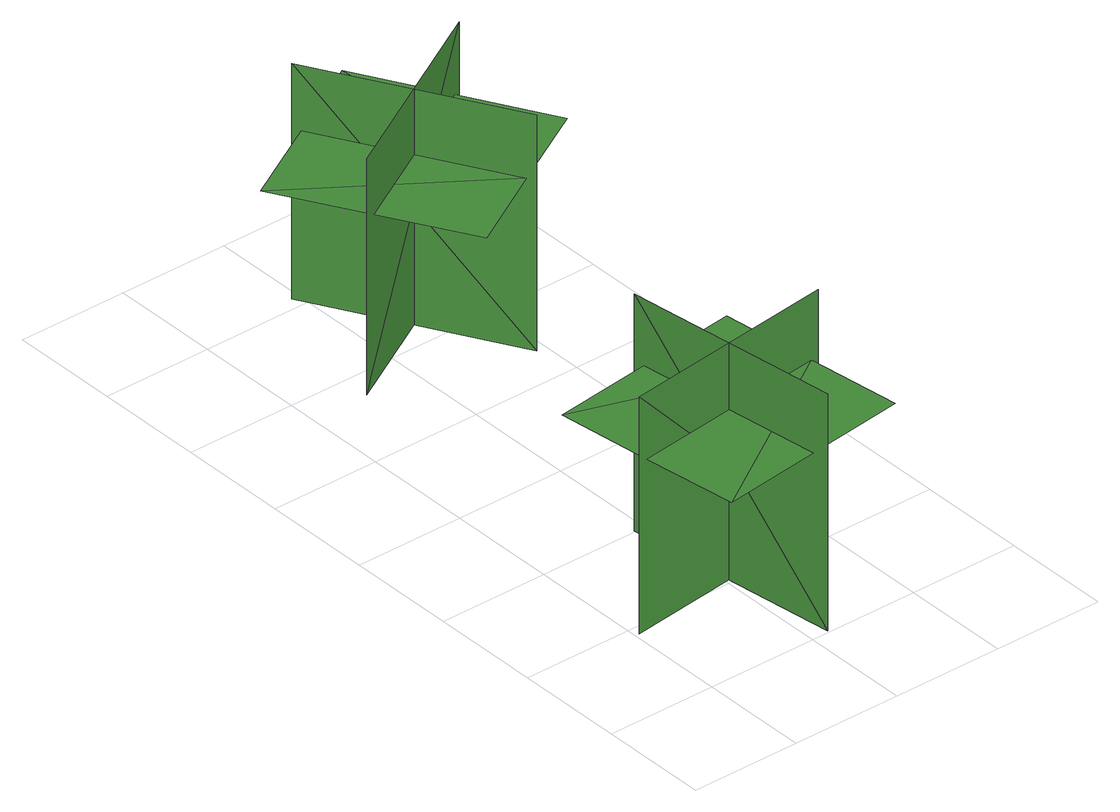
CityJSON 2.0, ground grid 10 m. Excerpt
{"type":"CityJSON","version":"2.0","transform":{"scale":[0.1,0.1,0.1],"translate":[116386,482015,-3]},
"CityObjects":{
"tree1":{"type":"SolitaryVegetationObject","geometry":[{"type":"MultiSurface","lod":"1","boundaries":[[[0,1,2]],[[0,2,3]],[[4,5,6]],[[4,6,7]],[[8,9,10]],[[8,10,11]],[[8,11,12]],[[8,12,13]]]}]},
"tree2":{"type":"SolitaryVegetationObject","geometry":[{"type":"MultiSurface","lod":"1","boundaries":[[[14,15,16]],[[14,16,17]],[[18,19,20]],[[18,20,21]],[[22,23,24]],[[22,24,25]],[[22,25,26]],[[22,26,27]]]}]}
},
"vertices":[
[117,2,0],[91,201,0],[91,201,218],[117,2,218],[203,116,0],[4,91,0],[4,91,218],[203,116,218],[195,115,157],[184,202,157],[1,179,157],[12,92,157],[24,5,157],[206,28,157],
[46,465,8],[220,563,8],[220,563,225],[46,465,225],[184,428,8],[86,602,8],[86,602,225],[184,428,225],[180,435,165],[256,478,165],[166,638,165],[90,595,165],[13,552,165],[104,392,165]
]}
